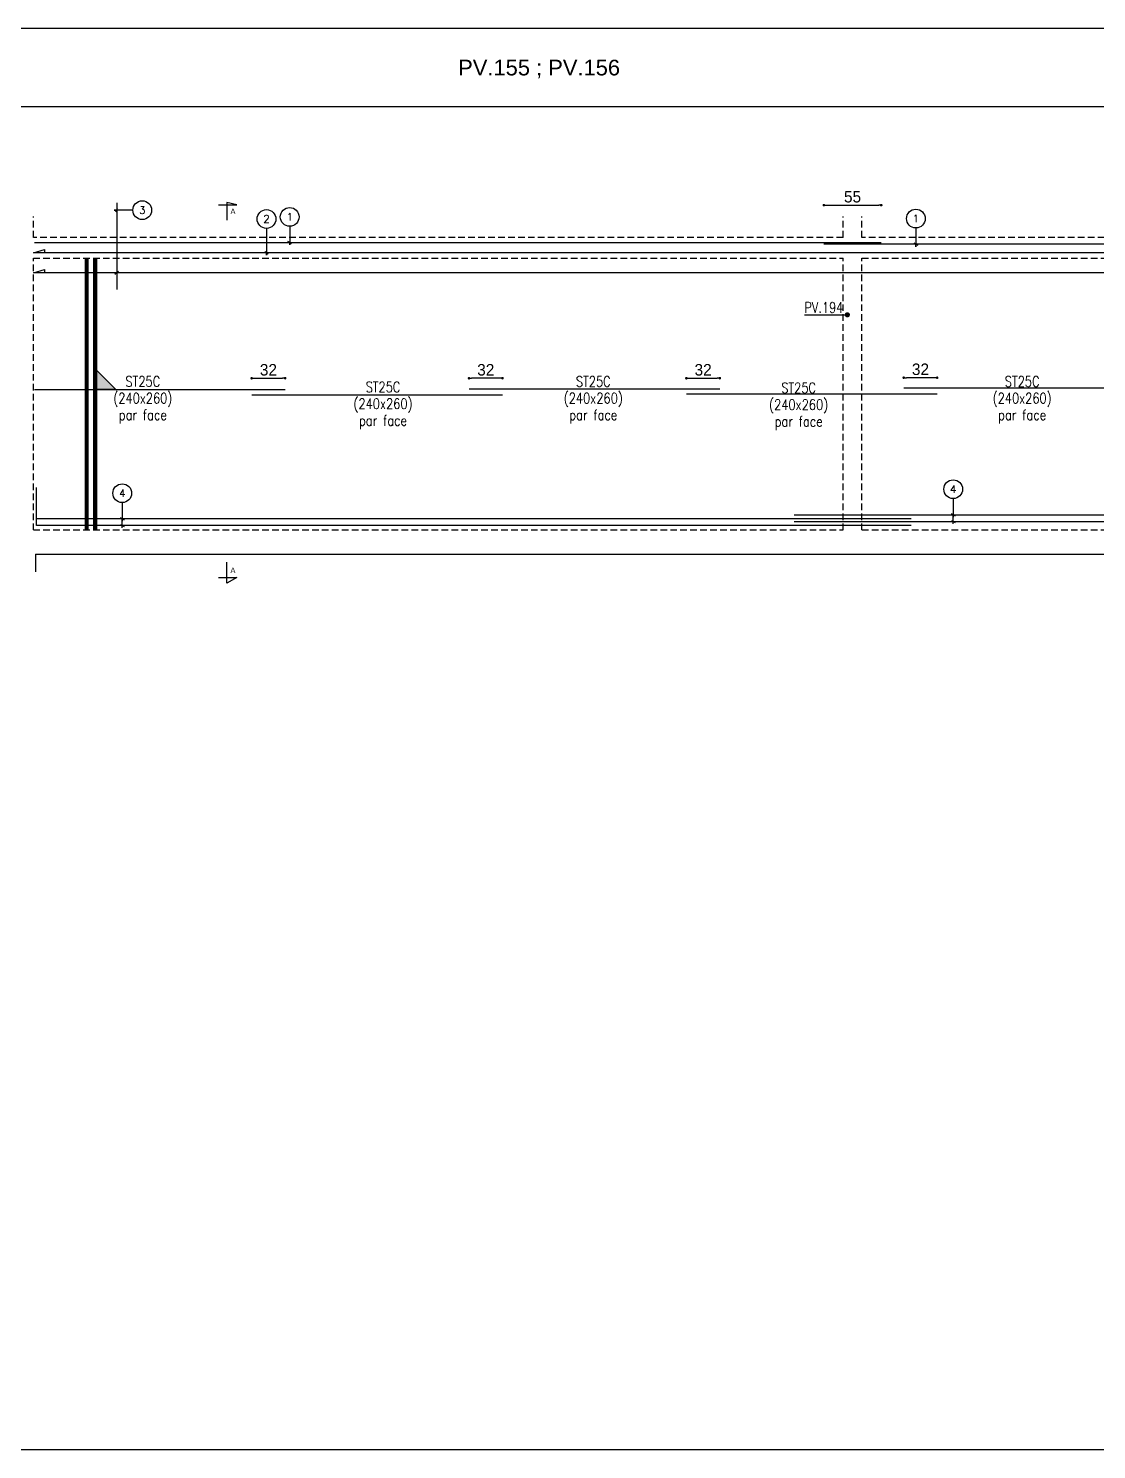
# Model space of a CAD drawing. Header units: metres. Extents: x -5618 to 118954, y -306 to 4637.
# Drawn here: x 65969 to 66991, y 214 to 1574 of the extents above; entities that cross this region are included whole.
import ezdxf
from ezdxf.enums import TextEntityAlignment as Align

# ---------------------------------------------------------------- set-up
doc = ezdxf.new("R2010")
doc.units = ezdxf.units.M
doc.linetypes.add('CACHE', pattern=[9.525, 6.35, -3.175])
for name, color, linetype in [('COTATION', 1, 'Continuous'), ('GO-FER-HA', 140, 'Continuous'), ('GO-TEXTE', 9, 'Continuous'), ('STR_COTATION', 1, 'Continuous'), ('STR_TS', 22, 'Continuous'), ('STR_TS_TXT', 7, 'Continuous'), ('STR_VOI-POT', 6, 'Continuous')]:
    doc.layers.add(name, color=color, linetype=linetype)
doc.layers.add('Kofragna_forma', color=7, linetype='Continuous', lineweight=70)
doc.styles.add('ARIAL', font='ARIAL.TTF')
doc.styles.add('Lucida', font='LSANSI.TTF')
doc.styles.add('TEXTE', font='romans.shx')
doc.styles.add('TEXTE TS', font='romans.shx', dxfattribs={"width": 0.7, "oblique": 15})
doc.dimstyles.new('COUPE-20', dxfattribs={"dimscale": 0.5, "dimtxt": 22, "dimasz": 5, "dimexe": 0.05, "dimexo": 0, "dimgap": 5, "dimtad": 1, "dimdec": 0, "dimdsep": 46, "dimtxsty": 'Standard', "dimblk1": 'DOT', "dimblk2": 'DOT', "dimsah": 1, "dimcen": 0, "dimdle": 150, "dimclrd": 1, "dimclre": 1, "dimclrt": 7, "dimadec": 0, "dimazin": 0, "dimtfac": 1, "dimtdec": 0, "dimtix": 1, "dimtmove": 2, "dimatfit": 3, "dimldrblk": 'DOT', "dimfxl": 0, "dimtvp": 1, "dimtolj": 1, "dimtzin": 0, "dimarcsym": 0})

# ---------------------------------------------------------------- blocks, each defined once
blk = doc.blocks.new('ime')
at = {"layer": 'COTATION', "const_width": 2.5}
blk.add_lwpolyline([(1.2, 0, -1), (-1.2, 0, -1)], format="xyb", close=True, dxfattribs=at)
at = {"layer": 'COTATION'}
blk.add_lwpolyline([(41.1, 0), (0, 0)], dxfattribs=at)
at = {"layer": 'COTATION', "color": 7, "style": 'TEXTE TS', "width": 0.8}
blk.add_attdef('NAME', (9.1, 2), '', height=10, dxfattribs=at)
blk = doc.blocks.new('mrega')
at = {"layer": 'STR_TS_TXT', "style": 'TEXTE TS', "width": 0.8}
for tag, p in [('ST10', (14.5, 0)), ('DIM', (14.5, -16)), ('NOTE', (14.5, -32))]:
    blk.add_attdef(tag, text='', height=10, dxfattribs=at).set_placement(p, align=Align.CENTER)
blk = doc.blocks.new('A$C6F247267')
blk.add_hatch(color=256).paths.add_polyline_path([(0, -0.2), (-0.2, 0), (0, 0)])
blk.add_lwpolyline([(-0.2, 0), (0, 0), (0, -0.2), (-0.2, 0)])
blk = doc.blocks.new('_DOT')
at = {"color": 0, "linetype": 'ByBlock'}
blk.add_line((-0.5, 0), (-1, 0), dxfattribs=at)
at = {"color": 0, "linetype": 'ByBlock', "const_width": 0.5}
blk.add_lwpolyline([(-0.25, 0, 1), (0.25, 0, 1)], format="xyb", close=True, dxfattribs=at)
blk = doc.blocks.new('*D1343')
at = {"layer": 'DEFPOINTS', "color": 0, "lineweight": -3, "ltscale": 4.5}
for p in [(66784.8, 1404.6), (66729.8, 1367.3, 187.7), (66784.8, 1368.9, 187.7)]:
    blk.add_point(p, dxfattribs=at)
at = {"layer": 'STR_COTATION', "color": 1, "lineweight": -2, "ltscale": 4.5}
for p, q in [((66729.8, 1404.6), (66729.8, 1404.6)), ((66732.3, 1404.6), (66782.3, 1404.6)), ((66784.8, 1404.6), (66784.8, 1404.6))]:
    blk.add_line(p, q, dxfattribs=at)
at = {"layer": 'STR_COTATION', "color": 1, "lineweight": -2, "ltscale": 4.5, "xscale": 2.5, "yscale": 2.5, "zscale": 2.5, "rotation": 180}
blk.add_blockref('_DOT', (66729.8, 1404.6), dxfattribs=at)
at = {"layer": 'STR_COTATION', "color": 1, "lineweight": -2, "ltscale": 4.5, "xscale": 2.5, "yscale": 2.5, "zscale": 2.5}
blk.add_blockref('_DOT', (66784.8, 1404.6), dxfattribs=at)
at = {"layer": 'STR_COTATION', "color": 7, "lineweight": -3, "ltscale": 4.5, "insert": (66757.3, 1412.6), "char_height": 11, "attachment_point": 5}
blk.add_mtext('\\A1;55', dxfattribs=at)
blk = doc.blocks.new('*D1344')
at = {"layer": 'DEFPOINTS', "color": 0, "lineweight": -3, "ltscale": 4.5}
for p in [(66214.3, 1239), (66214.3, 1228.1, 187.7), (66182.3, 1222.9, 187.7)]:
    blk.add_point(p, dxfattribs=at)
at = {"layer": 'STR_COTATION', "color": 1, "lineweight": -2, "ltscale": 4.5}
for p, q in [((66182.3, 1239), (66182.3, 1239)), ((66184.8, 1239), (66211.8, 1239)), ((66214.3, 1239), (66214.3, 1239))]:
    blk.add_line(p, q, dxfattribs=at)
at = {"layer": 'STR_COTATION', "color": 1, "lineweight": -2, "ltscale": 4.5, "xscale": 2.5, "yscale": 2.5, "zscale": 2.5, "rotation": 180}
blk.add_blockref('_DOT', (66182.3, 1239), dxfattribs=at)
at = {"layer": 'STR_COTATION', "color": 1, "lineweight": -2, "ltscale": 4.5, "xscale": 2.5, "yscale": 2.5, "zscale": 2.5}
blk.add_blockref('_DOT', (66214.3, 1239), dxfattribs=at)
at = {"layer": 'STR_COTATION', "color": 7, "lineweight": -3, "ltscale": 4.5, "insert": (66198.3, 1247), "char_height": 11, "attachment_point": 5}
blk.add_mtext('\\A1;32', dxfattribs=at)
blk = doc.blocks.new('*D1345')
at = {"layer": 'DEFPOINTS', "color": 0, "lineweight": -3, "ltscale": 4.5}
for p in [(66390.3, 1239), (66390.3, 1228.9, 187.7), (66422.3, 1222.9, 187.7)]:
    blk.add_point(p, dxfattribs=at)
at = {"layer": 'STR_COTATION', "color": 1, "lineweight": -2, "ltscale": 4.5}
for p, q in [((66390.3, 1239), (66390.3, 1239)), ((66419.8, 1239), (66392.8, 1239)), ((66422.3, 1239), (66422.3, 1239))]:
    blk.add_line(p, q, dxfattribs=at)
at = {"layer": 'STR_COTATION', "color": 1, "lineweight": -2, "ltscale": 4.5, "xscale": 2.5, "yscale": 2.5, "zscale": 2.5, "rotation": 180}
blk.add_blockref('_DOT', (66390.3, 1239), dxfattribs=at)
at = {"layer": 'STR_COTATION', "color": 1, "lineweight": -2, "ltscale": 4.5, "xscale": 2.5, "yscale": 2.5, "zscale": 2.5}
blk.add_blockref('_DOT', (66422.3, 1239), dxfattribs=at)
at = {"layer": 'STR_COTATION', "color": 7, "lineweight": -3, "ltscale": 4.5, "insert": (66406.3, 1247), "char_height": 11, "attachment_point": 5}
blk.add_mtext('\\A1;32', dxfattribs=at)
blk = doc.blocks.new('*D1346')
at = {"layer": 'DEFPOINTS', "color": 0, "lineweight": -3, "ltscale": 4.5}
for p in [(66630.3, 1239), (66630.3, 1228.9, 187.7), (66598.3, 1223.7, 187.7)]:
    blk.add_point(p, dxfattribs=at)
at = {"layer": 'STR_COTATION', "color": 1, "lineweight": -2, "ltscale": 4.5}
for p, q in [((66598.3, 1239), (66598.3, 1239)), ((66600.8, 1239), (66627.8, 1239)), ((66630.3, 1239), (66630.3, 1239))]:
    blk.add_line(p, q, dxfattribs=at)
at = {"layer": 'STR_COTATION', "color": 1, "lineweight": -2, "ltscale": 4.5, "xscale": 2.5, "yscale": 2.5, "zscale": 2.5, "rotation": 180}
blk.add_blockref('_DOT', (66598.3, 1239), dxfattribs=at)
at = {"layer": 'STR_COTATION', "color": 1, "lineweight": -2, "ltscale": 4.5, "xscale": 2.5, "yscale": 2.5, "zscale": 2.5}
blk.add_blockref('_DOT', (66630.3, 1239), dxfattribs=at)
at = {"layer": 'STR_COTATION', "color": 7, "lineweight": -3, "ltscale": 4.5, "insert": (66614.3, 1247), "char_height": 11, "attachment_point": 5}
blk.add_mtext('\\A1;32', dxfattribs=at)
blk = doc.blocks.new('*D1347')
at = {"layer": 'DEFPOINTS', "color": 0, "lineweight": -3, "ltscale": 4.5}
for p in [(66806.3, 1239.5), (66806.3, 1229.7, 187.7), (66838.3, 1223.7, 187.7)]:
    blk.add_point(p, dxfattribs=at)
at = {"layer": 'STR_COTATION', "color": 1, "lineweight": -2, "ltscale": 4.5}
for p, q in [((66806.3, 1239.5), (66806.3, 1239.5)), ((66835.8, 1239.5), (66808.8, 1239.5)), ((66838.3, 1239.5), (66838.3, 1239.5))]:
    blk.add_line(p, q, dxfattribs=at)
at = {"layer": 'STR_COTATION', "color": 1, "lineweight": -2, "ltscale": 4.5, "xscale": 2.5, "yscale": 2.5, "zscale": 2.5, "rotation": 180}
blk.add_blockref('_DOT', (66806.3, 1239.5), dxfattribs=at)
at = {"layer": 'STR_COTATION', "color": 1, "lineweight": -2, "ltscale": 4.5, "xscale": 2.5, "yscale": 2.5, "zscale": 2.5}
blk.add_blockref('_DOT', (66838.3, 1239.5), dxfattribs=at)
at = {"layer": 'STR_COTATION', "color": 7, "lineweight": -3, "ltscale": 4.5, "insert": (66822.3, 1247.5), "char_height": 11, "attachment_point": 5}
blk.add_mtext('\\A1;32', dxfattribs=at)

msp = doc.modelspace()

# ---------------------------------------------------------------- linework, layer by layer
msp.add_lwpolyline([(65649.72, 1573.71), (65649.72, 213.85), (67589.52, 213.85), (67589.52, 1573.71)], close=True)
msp.add_lwpolyline([(67589.52, 1498.77), (65649.72, 1498.77)])
at = {"layer": 'COTATION'}
msp.add_line((66051.42, 1338.49, 187.69), (66054.78, 1341.44, 187.69), dxfattribs=at)
for points, elevation in [([(67530.73, 1359.03), (67530.73, 1362.03), (67541.29, 1359.03), (65973.34, 1359.03), (65983.89, 1362.03), (65983.89, 1359.03)], 281.53), ([(67530.73, 1339.97), (67530.73, 1342.97), (67541.29, 1339.97), (65973.34, 1339.97), (65983.89, 1342.97), (65983.89, 1339.97)], 187.69)]:
    msp.add_lwpolyline(points, dxfattribs=dict(at, elevation=elevation))
at = {"layer": 'GO-FER-HA'}
for p, q in [((66058.45, 1095.97, 187.69), (66058.45, 1102.1, 187.69)), ((66851.96, 1102.9, 187.69), (66855.35, 1101.1, 187.69)), ((66853.66, 1099.81, 187.69), (66853.66, 1105.94, 187.69)), ((66056.75, 1099.06, 187.69), (66060.15, 1097.26, 187.69))]:
    msp.add_line(p, q, dxfattribs=at)
for points, elevation in [([(66068.57, 1399.84, -512.3220063), (66068.57, 1399.77), (66050.7, 1399.77), (66053.1, 1399.77), (66052.2, 1398.07), (66054, 1401.47)], 187.69), ([(66218.62, 1384.36, -512.3220063), (66218.69, 1384.36), (66218.69, 1366.49), (66218.69, 1368.89), (66220.39, 1368), (66216.99, 1369.79)], 187.69), ([(66817.86, 1382.75, -512.3220063), (66817.93, 1382.75), (66817.93, 1364.88), (66817.93, 1367.28), (66819.63, 1366.38), (66816.24, 1368.18)], 187.69), ([(66196.43, 1382.37, -512.3220063), (66196.5, 1382.37), (66196.5, 1356.63), (66196.5, 1359.03), (66198.2, 1358.13), (66194.81, 1359.93)], 281.53), ([(66058.38, 1119.97, -512.3220063), (66058.45, 1119.97), (66058.45, 1102.1), (66058.45, 1104.5), (66060.15, 1103.61), (66056.75, 1105.4)], 187.69), ([(66853.59, 1123.81, -512.3220063), (66853.66, 1123.81), (66853.66, 1105.94), (66853.66, 1108.34), (66855.35, 1107.45), (66851.96, 1109.24)], 187.69)]:
    msp.add_lwpolyline(points, format="xyb", dxfattribs=dict(at, elevation=elevation))
at = {"layer": 'GO-TEXTE', "elevation": 187.69, "flags": 128}
for points in [[(66150.42, 1404.86), (66168.07, 1404.85), (66158.39, 1407.14), (66158.39, 1390.22)], [(66150.4, 1048.28), (66168.05, 1048.28), (66158.37, 1043), (66158.37, 1062.92)]]:
    msp.add_lwpolyline(points, dxfattribs=at)
at = {"layer": 'Kofragna_forma', "linetype": 'CACHE', "lineweight": -3}
for p, q in [((65973.34, 1373.79, 187.69), (65973.34, 1393.79, 187.69)), ((66748.34, 1373.79, 187.69), (66748.34, 1393.79, 187.69)), ((66766.34, 1373.79, 187.69), (66766.34, 1393.79, 187.69)), ((66748.34, 1373.79, 187.69), (65973.34, 1373.79, 187.69)), ((67541.29, 1373.79, 187.69), (66766.34, 1373.79, 187.69)), ((65973.34, 1093.79, 187.69), (65973.34, 1353.79, 187.69)), ((65973.34, 1353.79, 187.69), (66748.34, 1353.79, 187.69)), ((66748.34, 1093.79, 187.69), (66748.34, 1353.79, 187.69)), ((66766.34, 1093.79, 187.69), (66766.34, 1353.79, 187.69)), ((66766.34, 1353.79, 187.69), (67541.29, 1353.79, 187.69)), ((65973.34, 1093.79, 187.69), (66748.34, 1093.79, 187.69)), ((66766.34, 1093.79, 187.69), (67541.29, 1093.79, 187.69))]:
    msp.add_line(p, q, dxfattribs=at)
at = {"layer": 'Kofragna_forma', "color": 4, "lineweight": -3}
for q in [(67539.29, 1070.79, 187.69), (65975.34, 1053.79, 187.69)]:
    msp.add_line((65975.34, 1070.79, 187.69), q, dxfattribs=at)
at = {"layer": 'STR_TS', "color": 3}
for p, q in [((65974.34, 1228.1, 187.69), (66214.34, 1228.1, 187.69)), ((66390.34, 1228.89, 187.69), (66630.34, 1228.89, 187.69)), ((66806.34, 1229.68, 187.69), (67046.34, 1229.68, 187.69)), ((66422.34, 1222.88, 187.69), (66182.34, 1222.88, 187.69)), ((66838.34, 1223.67, 187.69), (66598.34, 1223.67, 187.69))]:
    msp.add_line(p, q, dxfattribs=at)
at = {"layer": 'STR_TS', "linetype": 'ByBlock', "ltscale": 2, "const_width": 4, "elevation": 187.69}
msp.add_lwpolyline([(66024.38, 1093.79), (66024.38, 1353.79)], dxfattribs=at)
at = {"layer": 'STR_TS', "linetype": 'CACHE', "ltscale": 2, "const_width": 4, "elevation": 187.69}
msp.add_lwpolyline([(66032.42, 1093.79), (66032.42, 1353.79)], dxfattribs=at)
at = {"layer": 'STR_VOI-POT'}
for p, q in [((66053.1, 1406.96, 187.69), (66053.1, 1323.96, 187.69)), ((65974.34, 1368.89, 187.69), (66784.84, 1368.89, 187.69)), ((67540.34, 1367.28, 187.69), (66729.84, 1367.28, 187.69))]:
    msp.add_line(p, q, dxfattribs=at)
at = {"layer": 'STR_VOI-POT', "elevation": 187.69}
for points in [[(66813.34, 1104.5), (65976.34, 1104.5), (65976.34, 1134.5)], [(66701.34, 1108.34), (67538.34, 1108.34), (67538.34, 1138.34)], [(66701.34, 1102), (67538.34, 1102), (67538.34, 1132)], [(66813.34, 1098.16), (65976.34, 1098.16), (65976.34, 1128.16)]]:
    msp.add_lwpolyline(points, dxfattribs=at)

# ---------------------------------------------------------------- block references
at = {"layer": 'COTATION'}
ref = msp.add_blockref('ime', (66752.34, 1299.69, 187.69), dxfattribs=dict(at, xscale=-1))
ref.add_attrib('NAME', 'PV.194', (66711.13, 1301.69, 187.69), dxfattribs={"color": 7, "height": 10, "style": 'TEXTE TS', "width": 0.8})
at = {"layer": 'STR_TS', "xscale": 100, "yscale": 100, "zscale": 100, "rotation": 180}
msp.add_blockref('A$C6F247267', (66032.42, 1228.1, 210.23), dxfattribs=at)
at = {"layer": 'STR_TS_TXT'}
for p in [(66063.61, 1230.93, 375.38), (66494.7, 1230.9), (66905.13, 1230.9), (66293.46, 1225.59), (66691.21, 1224.74)]:
    msp.add_blockref('mrega', p, dxfattribs=at).add_auto_attribs({'NOTE': 'par face', 'ST10': 'ST25C', 'DIM': '(240x260)'})

# ---------------------------------------------------------------- texts
at = {"style": 'ARIAL'}
msp.add_text('PV.155 ; PV.156', height=15, dxfattribs=at).set_placement((66379.89, 1528.76))
at = {"layer": 'GO-FER-HA', "style": 'TEXTE'}
for s, p in [('3', (66077.62, 1399.77, 281.69)), ('2', (66196.5, 1391.43, 375.53)), ('1', (66218.69, 1393.42, 281.69)), ('1', (66817.93, 1391.8, 281.69)), ('4', (66058.45, 1129.03, 281.69)), ('4', (66853.66, 1132.87, 281.69))]:
    msp.add_text(s, height=7.2, rotation=360, dxfattribs=at).set_placement(p, align=Align.MIDDLE_CENTER)
at = {"layer": 'GO-TEXTE', "linetype": 'Continuous', "style": 'Lucida'}
for rotation, p in [(359.98193, (66162, 1396.06, 187.69)), (0.0018, (66161.98, 1052.55, 187.69))]:
    msp.add_text('A', height=5.32, rotation=rotation, dxfattribs=at).set_placement(p)

# ---------------------------------------------------------------- dimensions: what is measured, and where the dimension line sits
at = {"layer": 'STR_COTATION', "lineweight": -3, "ltscale": 4.5}
for base, p1, p2, picture, middle in [((66784.84, 1404.59), (66729.84, 1367.28, 187.69), (66784.84, 1368.89, 187.69), '*D1343', (66757.34, 1412.59)), ((66214.34, 1239.01), (66182.34, 1222.88, 187.69), (66214.34, 1228.1, 187.69), '*D1344', (66198.34, 1247.01)), ((66390.34, 1239.01), (66422.34, 1222.88, 187.69), (66390.34, 1228.89, 187.69), '*D1345', (66406.34, 1247.01)), ((66630.34, 1239.01), (66598.34, 1223.67, 187.69), (66630.34, 1228.89, 187.69), '*D1346', (66614.34, 1247.01)), ((66806.34, 1239.49), (66838.34, 1223.67, 187.69), (66806.34, 1229.68, 187.69), '*D1347', (66822.34, 1247.49))]:
    dim = msp.add_linear_dim(base=base, p1=p1, p2=p2, dimstyle='COUPE-20', override={"dimfxl": 0.1}, dxfattribs=at)
    dim.commit()
    dim.dimension.update_dxf_attribs({"geometry": picture, "text_midpoint": middle})

doc.saveas('drawing.dxf')
